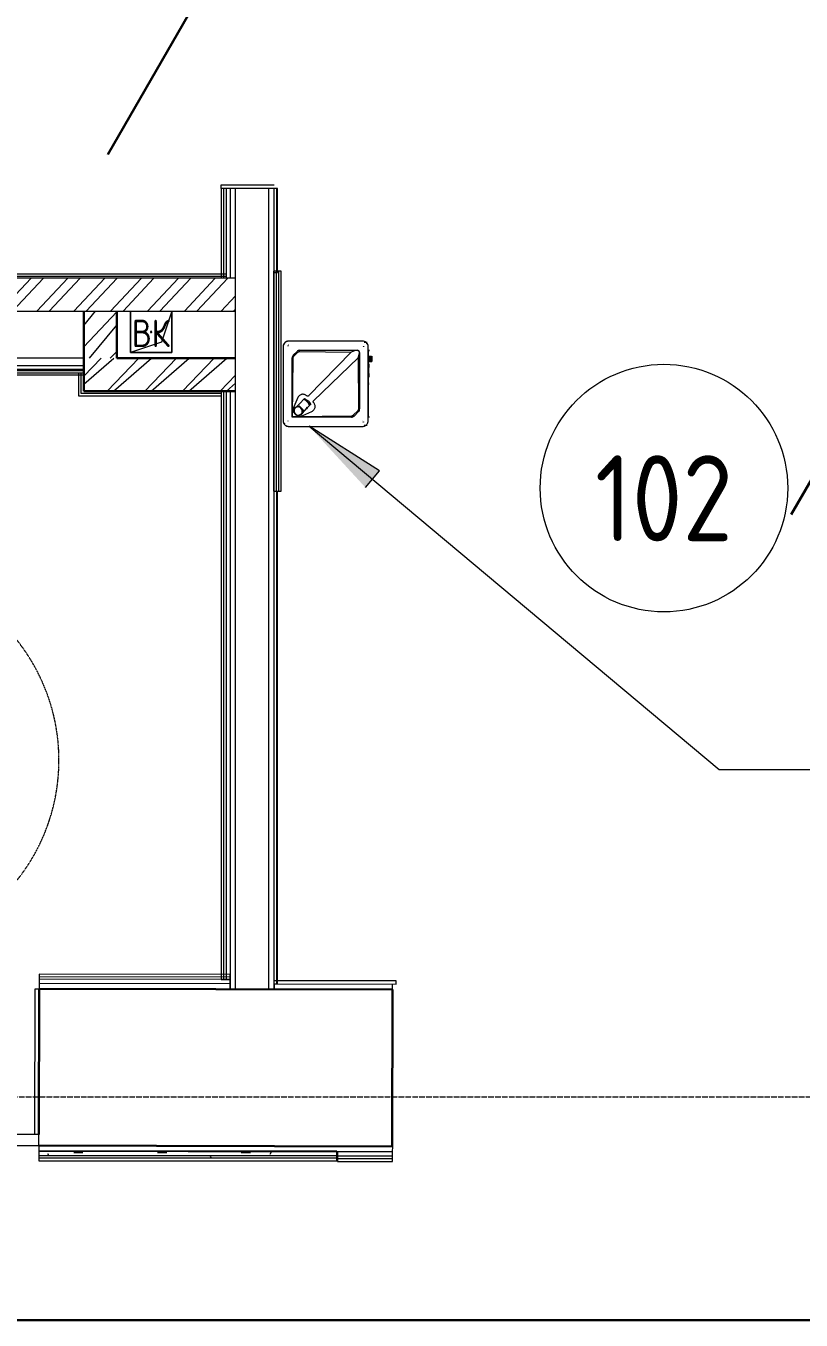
# Model space of a CAD drawing. Header units: millimetres. Extents: x -32 to 417638015, y -35 to 175284279.
# Drawn here: x 416277732 to 416280552, y 175243832 to 175248537 of the extents above; entities that cross this region are included whole.
import ezdxf

# ---------------------------------------------------------------- set-up
doc = ezdxf.new("R2010")
doc.units = ezdxf.units.MM
doc.linetypes.add('200_ШТРИХ__ш1_п0_6_', pattern=[1.6, 1, -0.6])
doc.linetypes.add('ADSK_Линия сетки', pattern=[25, 20, -2.5, 0, -2.5])
for name, color, linetype, lineweight in [('Аннотация', 7, 'Continuous', 18), ('Двери', 7, 'Continuous', 9), ('Мебель', 7, 'Continuous', 18), ('Обобщенные модели', 7, 'Continuous', 18), ('Оси', 253, 'Continuous', 9), ('Перекрытие', 7, 'Continuous', 18), ('Сантехника', 7, 'Continuous', 18), ('Стены внутренние', 7, 'Continuous', 18), ('Стены несущие', 7, 'Continuous', 30), ('Стены отделка', 7, 'Continuous', 30), ('Стены перегородки', 7, 'Continuous', 30), ('Стены штриховка', 7, 'Continuous', 9), ('ШТРИХОВКА', 252, 'Continuous', 15), ('ЭМ_Лоток 1_2', 162, 'Continuous', 30)]:
    doc.layers.add(name, color=color, linetype=linetype, lineweight=lineweight)
doc.layers.add('Линии', color=7, linetype='Continuous', lineweight=9, true_color=0x00a600)
doc.styles.add('GOST Common', font='GOST_Common.ttf', dxfattribs={"width": 0.9, "height": 349.9999999999996})
doc.styles.add('GOST Common_5', font='GOST_Common.ttf', dxfattribs={"width": 0.9, "height": 200})
doc.linetypes.add('Cable in the tray', pattern='A,5,[130,ltypeshp.shx,S=1,R=0,X=0,Y=0],1.5,[130,ltypeshp.shx,S=1.5,R=90,X=0,Y=-1],1,[130,ltypeshp.shx,S=1,R=0,X=0.5,Y=0],5', length=12.5)
pattern_1 = [(0, (557.2005734382547, 188.9018102923583), (406.4, 101.6), [33.528, -271.272, 33.528, -271.272, -1625.6]), (0, (557.2005734382547, 188.9018102923583), (406.4, 101.6), [-609.6, 33.528, -576.072, 33.528, -271.272, -711.2]), (0, (557.2005734382547, 188.9018102923583), (406.4, 101.6), [-1524, 33.528, -169.672, 33.528, -474.472]), (120, (709.6005734382488, 239.7018102923575), (-291.1881810244989, 301.1527240979959), [33.52799999999996, -271.2719999999997, 33.52799999999996, -271.2719999999997, -1625.599999999999]), (120, (709.6005734382488, 239.7018102923575), (-291.1881810244989, 301.1527240979959), [-609.5999999999995, 33.52799999999996, -576.0719999999994, 33.52799999999996, -271.2719999999997, -711.1999999999995]), (120, (709.6005734382488, 239.7018102923575), (-291.1881810244989, 301.1527240979959), [-1523.999999999999, 33.52799999999996, -169.6719999999999, 33.52799999999996, -474.4719999999997]), (240, (760.4005734382372, 442.9018102923583), (-115.2118189755009, -402.7527240979958), [33.528, -271.272, 33.528, -271.272, -1625.6]), (240, (760.4005734382372, 442.9018102923583), (-115.2118189755009, -402.7527240979958), [-609.6, 33.528, -576.072, 33.528, -271.272, -711.2]), (240, (760.4005734382372, 442.9018102923583), (-115.2118189755009, -402.7527240979958), [-1524, 33.528, -169.672, 33.528, -474.472])]

# ---------------------------------------------------------------- blocks, each defined once
blk = doc.blocks.new('1 этаж')
at = {"layer": 'Аннотация', "lineweight": 9}
blk.add_hatch(color=8, dxfattribs=at).paths.add_polyline_path([(14564.7373035381, 15571.01077518755), (14769.51256715457, 15348.2395795143), (14820.1924473909, 15408.8300621233)])
at = {"layer": 'Стены внутренние', "lineweight": 9}
h = blk.add_hatch(dxfattribs=at)
h.set_pattern_fill('FP_12', color=8, style=0, pattern_type=2)
h.set_pattern_definition(pattern_1)
h.paths.add_polyline_path([(14277.19548660668, 13544.58173726717), (14277.20057343825, 13559.58120841387), (13876.09424904492, 13560.39769560401), (13583.22889943796, 13560.99344752907), (13583.19838623246, 13545.9934785643), (14262.20057343828, 13544.61224018736)])
h.paths.add_polyline_path([(12453.20072421964, 13548.29213999142), (12453.16003994687, 13563.29225378737), (11322.23211375962, 13565.5928075744), (11322.24096871255, 13550.59275852626), (12453.16003994687, 13548.2927623474)])
h = blk.add_hatch(dxfattribs=at)
h.set_pattern_fill('FP_12', color=8, style=0, pattern_type=2)
h.set_pattern_definition(pattern_1)
h.paths.add_polyline_path([(11764.92229798407, 12920.58917363552), (12451.92383963417, 12920.58917363552), (12451.95435290216, 12935.58917363557), (11202.94412380451, 12935.58917363562), (11202.94412380451, 12920.58917363559), (11322.20028443949, 12920.58917363552)])
h.paths.add_polyline_path([(14403.88723681014, 12920.58917363559), (14665.44412380451, 12920.58917363559), (14665.44412380451, 12933.79069285321), (13581.95751590497, 12935.58917363562), (13581.99820017873, 12920.58917363559), (14277.20066184999, 12920.58917363559)])
h = blk.add_hatch(dxfattribs=at)
h.set_pattern_fill('FP_12', color=8, style=0, pattern_type=2)
h.set_pattern_definition(pattern_1)
h.paths.add_polyline_path([(19066.91565415467, 12909.83710981564), (19066.91565415467, 12924.83707878048), (16568.29874394627, 12929.91987199779), (16568.33942821986, 12914.91975820178), (18098.43815116666, 12911.8072040503)])
h.paths.add_polyline_path([(14868.27174806633, 12918.37806624186), (14868.15504327562, 12933.37833468018), (14667.4412988399, 12933.3780352067), (14667.44213000764, 12918.78659743796), (14868.15504327562, 12918.37830364483)])
at = {"layer": 'Стены штриховка', "lineweight": 9}
h = blk.add_hatch(dxfattribs=at)
h.set_pattern_fill('ANSI32', color=8, scale=10)
h.set_pattern_definition([(45, (-31496.66335460375, 188.9018102923583), (-67.35192090801866, 67.35192090801866), []), (45, (-31451.76205460375, 188.9018102923583), (-67.35192090801866, 67.35192090801866), [])])
h.paths.add_polyline_path([(14297.20057343831, 16109.08391357234), (11302.20057343828, 16109.08391357234), (11302.20057343828, 15989.08391357235), (14297.20057343828, 15989.08391357235)])
h.paths.add_polyline_path([(14297.20057343828, 15819.08391357235), (14297.20057343828, 15699.08391357238), (13744.70057343825, 15699.08391357238), (13744.70057343825, 15819.08391357235)])
h = blk.add_hatch(dxfattribs=at)
h.set_pattern_fill('ANSI32', color=8, scale=10)
h.set_pattern_definition([(45, (-79876.71806193725, -137.1674539711785), (-67.35192090801866, 67.35192090801866), []), (45, (-79831.81676193725, -137.1674539711785), (-67.35192090801866, 67.35192090801866), [])])
h.paths.add_polyline_path([(13744.70057343825, 15989.08391357235), (13864.70057343828, 15989.08391357235), (13864.70057343831, 15819.08391357236), (13744.70057343825, 15819.08391357236)])
at = {"layer": 'Аннотация', "color": 8, "lineweight": 9}
for p, q in [((14820.1924473909, 15408.8300621233), (14564.7373035381, 15571.01077518755)), ((14564.7373035381, 15571.01077518755), (16055.64422029105, 14323.96700311278)), ((14769.51256715457, 15348.2395795143), (14820.1924473909, 15408.8300621233)), ((16055.64422029108, 14323.96700311278), (17364.62090171297, 14323.96700311278))]:
    blk.add_line(p, q, dxfattribs=at)
at = {"layer": 'Двери', "color": 8, "lineweight": 30}
for p, q in [((14297.20057343732, 17365.05292858708), (13832.20057343732, 16559.64930306756)), ((16745.90934861492, 15991.35273153365), (16317.90934861491, 15250.03498589417))]:
    blk.add_line(p, q, dxfattribs=at)
at = {"layer": 'Двери', "color": 8}
for p, q in [((13582.07956872445, 12995.9946165224), (13495.07974872873, 12996.17159311015)), ((13581.99820017836, 12955.99469928299), (13582.07956872445, 12995.9946165224)), ((13494.99838018264, 12956.17167587074), (13581.99820017836, 12955.99469928299))]:
    blk.add_line(p, q, dxfattribs=at)
at = {"layer": 'Линии', "color": 8}
blk.add_circle((15855.01559222071, 15346.35007431579), 450.0000000000006, dxfattribs=at)
at = {"layer": 'Мебель', "color": 8, "linetype": '200_ШТРИХ__ш1_п0_6_', "lineweight": 9}
blk.add_arc((12954.70057343828, 14356.97910639492), 700.0000000000006, 270, 92.54187061260528, dxfattribs=at)
at = {"layer": 'Обобщенные модели', "color": 8}
for p, q in [((13914.70057343828, 15839.08391357233), (13914.70057343828, 15989.08391357233)), ((13914.70057343828, 15989.08391357233), (13914.70057343828, 15839.08391357233)), ((14064.70057343828, 15989.08391357233), (14027.20057343829, 15876.58391357233)), ((14064.70057343828, 15989.08391357233), (14064.70057343828, 15839.08391357233)), ((14064.70057343828, 15839.08391357233), (14064.70057343828, 15989.08391357233)), ((14027.20057343829, 15876.58391357233), (13914.70057343828, 15839.08391357233)), ((14064.70057343828, 15839.08391357233), (13914.70057343828, 15839.08391357233)), ((13914.70057343828, 15839.08391357233), (14064.70057343828, 15839.08391357233))]:
    blk.add_line(p, q, dxfattribs=at)
for radius, start, end in [(2.500000000000002, 0, 180), (2.499999999999998, 120.0000000000103, 180), (2.500000000000002, 180, 0), (2.499999999999999, 239.9999999999897, 345.0000000000056), (2.500000000000002, 14.99999999999445, 90)]:
    blk.add_arc((13989.70057343828, 15914.08391357233), radius, start, end, dxfattribs=at)
at = {"layer": 'Оси', "color": 8, "linetype": 'ADSK_Линия сетки'}
blk.add_line((-9557.527964694405, 13133.90181029196), (56672.20057343819, 13133.90181029175), dxfattribs=at)
at = {"layer": 'Перекрытие', "color": 8}
for p, q in [((14244.20057343825, 16435.05292858709), (14244.20057343825, 16449.08391357233)), ((14244.20057343825, 16449.08391357233), (14437.20057343828, 16449.08391357233)), ((13567.07959975969, 12996.02512972718), (13568.1577329954, 13526.02403314938)), ((13568.1577329954, 13526.02403314938), (13583.15770195992, 13525.9935199446))]:
    blk.add_line(p, q, dxfattribs=at)
at = {"layer": 'Сантехника', "color": 8}
for p, q in [((14469.53269498841, 15859.70028606358), (14469.53269498841, 15591.70028606358)), ((14487.784143885, 15862.8889314551), (14487.78414388499, 15864.66486716774)), ((14489.09135459842, 15865.43192155375), (14487.91754813788, 15865.43192155375)), ((14758.51146091175, 15880.70028606358), (14490.53261605132, 15880.70028606357)), ((14758.76275193414, 15880.70028606357), (14758.51146091175, 15880.70028606357)), ((14761.76251512287, 15862.42557851329), (14761.76251512286, 15860.33317025786)), ((14776.12325403701, 15875.69477921977), (14764.26231778013, 15875.69477921977)), ((14779.76109425527, 15591.70028606357), (14779.76109425527, 15859.70028606357)), ((14502.65534818247, 15604.07528606358), (14502.65534818247, 15819.48708262801)), ((14504.62515045968, 15605.96254192111), (14506.60461704441, 15819.48708262801)), ((14506.75552956393, 15829.38657756462), (14520.592640652, 15843.22478100018)), ((14509.66793677266, 15826.64391067924), (14523.70544382116, 15840.29339759089)), ((14530.49135415131, 15847.32528606357), (14740.01161049128, 15847.32528606357)), ((14530.67727736877, 15843.08218782598), (14717.30310252457, 15841.14518494445)), ((14717.30310252457, 15841.14518494445), (14562.71467488978, 15681.82187183554)), ((14580.78165785693, 15663.75479689564), (14742.2780613518, 15820.199023125)), ((14729.06554934784, 15845.73178710608), (14717.30310252457, 15841.14518494445)), ((14740.06409686701, 15846.12745369256), (14732.13265664105, 15846.12745369256)), ((14742.27806135181, 15820.199023125), (14746.73740970287, 15832.36551074458)), ((14742.27806135181, 15820.199023125), (14743.82409588767, 15634.28848949917)), ((14747.1157078184, 15835.45019877227), (14747.1157078184, 15839.07528606361)), ((14748.26095926027, 15839.07528606361), (14748.26095926027, 15634.28848949917)), ((14784.55434066462, 15846.70028606354), (14779.47359393598, 15846.70028606354)), ((14782.13138099929, 15827.20196083359), (14779.58557104911, 15827.20196083359)), ((14779.62759589962, 15615.70028606355), (14779.62759589962, 15835.70028606355)), ((14781.91778363025, 15821.70196083359), (14779.6275958997, 15821.70196083359)), ((14782.01168757424, 15821.70196083357), (14779.62759589968, 15821.70196083357)), ((14779.62759589969, 15810.70196083359), (14781.91778363025, 15810.70196083359)), ((14779.62759589967, 15810.70196083357), (14782.01168757424, 15810.70196083357)), ((14780.32704207114, 15823.98013542662), (14780.32704207114, 15845.70028606359)), ((14784.55434066462, 15845.70028606359), (14780.33960662226, 15845.70028606359)), ((14782.01168757424, 15821.70196083357), (14781.91778363023, 15821.70196083357)), ((14781.91778363023, 15810.70196083357), (14782.01168757424, 15810.70196083357)), ((14779.62759589968, 15805.20196083359), (14782.13138099929, 15805.20196083359)), ((14780.32704207114, 15797.37953594159), (14780.32704207114, 15808.42378624052)), ((14780.32704207114, 15605.70028606358), (14780.32704207114, 15750.04917045343)), ((14523.86785339684, 15675.75119279259), (14508.84049277389, 15642.35159717158)), ((14546.92877358282, 15671.27561402639), (14543.91246105324, 15668.30656959008)), ((14544.17833937799, 15668.04306358148), (14546.83479794788, 15671.17299739402)), ((14511.52025766481, 15638.31285827951), (14508.13937351326, 15622.50995992014)), ((14508.44071422419, 15621.56737554229), (14520.43982498143, 15610.12502679698)), ((14512.99178752078, 15639.9258606273), (14511.77801232275, 15638.77493548796)), ((14527.60482926917, 15643.20394468329), (14512.1557474599, 15638.98683017764)), ((14513.36952265793, 15640.13775531697), (14528.81860446719, 15644.35486982263)), ((14517.1245696093, 15640.34316269117), (14526.20274152163, 15649.47477665941)), ((14527.71978266701, 15651.00965032578), (14535.50163628823, 15658.9488053218)), ((14540.54750433057, 15631.51703923299), (14528.55679124546, 15642.95137996044)), ((14529.77056644349, 15644.10230509979), (14541.76127952859, 15632.66796437233)), ((14534.6049139333, 15615.38526639236), (14543.80456116587, 15623.97050438142)), ((14537.46832829278, 15614.77327380676), (14540.84884504151, 15630.57445485514)), ((14542.06262023953, 15631.72537999448), (14538.6821034908, 15615.9241989461)), ((14547.41427044872, 15628.26157322382), (14539.65088961239, 15620.45249034123)), ((14541.05561255937, 15610.10657626539), (14574.49188977007, 15625.08506118744)), ((14551.12369133735, 15631.28176151555), (14544.05318169499, 15624.21069370368)), ((14556.71316521535, 15637.73560188618), (14548.9313115941, 15629.79644689019)), ((14558.1741578806, 15638.86684976105), (14551.38134858207, 15631.54919126329)), ((14553.9356140114, 15634.79850246262), (14559.14057628834, 15640.1069518703)), ((14557.94208664779, 15638.62698293892), (14554.4294581715, 15635.14294746924)), ((14568.80874129294, 15649.19731935293), (14565.69138904241, 15646.44358437268)), ((14565.86010704698, 15646.29051462), (14568.87610983746, 15649.25925417107)), ((14741.14055109458, 15627.60901271835), (14725.13552019407, 15611.175230387)), ((14744.16077787881, 15624.38899456256), (14727.94885426627, 15608.17579112696)), ((14487.784143885, 15589.696051038), (14487.784143885, 15591.32021872771)), ((14504.62515045968, 15605.96254192111), (14502.65534818247, 15604.07528606358)), ((14718.05014076697, 15604.07528606358), (14502.65534818247, 15604.07528606358)), ((14718.23170382968, 15608.21887782127), (14504.62515045968, 15605.96254192111)), ((14521.39178695773, 15609.87246207413), (14536.81770702742, 15614.08325415175)), ((14537.2044363106, 15614.3001942068), (14538.41821150862, 15615.45111934614)), ((14760.64426014991, 15585.96865057337), (14759.46757066563, 15585.96865057337)), ((14761.76251512287, 15587.28503976604), (14761.76251512288, 15585.96865057337)), ((14764.26231778013, 15575.7057929074), (14776.12325403701, 15575.7057929074)), ((14784.55434066462, 15604.70028606359), (14779.50980323288, 15604.70028606359)), ((14780.33960662226, 15605.70028606358), (14784.55434066462, 15605.70028606358)), ((14490.53261605132, 15570.70028606358), (14758.51146091175, 15570.70028606359)), ((14758.51146091175, 15570.7002860636), (14758.76275193414, 15570.7002860636))]:
    blk.add_line(p, q, dxfattribs=at)
at = {"layer": 'Сантехника', "color": 8, "lineweight": 9}
for p, q in [((14780.18274160734, 15825.93244255576), (14779.58429168728, 15825.33389813727)), ((14780.78426427485, 15825.33389813725), (14780.18581435477, 15825.93244255576)), ((14781.37983045928, 15825.93244255576), (14780.78138053921, 15825.33389813725)), ((14781.98135312678, 15825.33389813726), (14781.38290320671, 15825.93244255576)), ((14782.57691931122, 15825.93244255576), (14781.97846939115, 15825.33389813726)), ((14783.17844197872, 15825.33389813726), (14782.57999205865, 15825.93244255576)), ((14783.77400816315, 15825.93244255576), (14783.17555824309, 15825.33389813726)), ((14784.37553083066, 15825.33389813726), (14783.77708091058, 15825.93244255576)), ((14784.97109701509, 15825.93244255576), (14784.37264709502, 15825.33389813726)), ((14785.57261968259, 15825.33389813726), (14784.97416976252, 15825.93244255576)), ((14786.16818586703, 15825.93244255576), (14785.56973594695, 15825.33389813726)), ((14786.76970853453, 15825.33389813726), (14786.17125861446, 15825.93244255576)), ((14787.36527471896, 15825.93244255576), (14786.76682479889, 15825.33389813726)), ((14787.96679738646, 15825.33389813726), (14787.36834746639, 15825.93244255576)), ((14788.5623635709, 15825.93244255576), (14787.96391365083, 15825.33389813726)), ((14789.1638862384, 15825.33389813726), (14788.56543631833, 15825.93244255576)), ((14789.75945242283, 15825.93244255576), (14789.16100250276, 15825.33389813726)), ((14790.36097509034, 15825.33389813726), (14789.76252517026, 15825.93244255576)), ((14790.95654127477, 15825.93244255576), (14790.3580913547, 15825.33389813726)), ((14791.55806394228, 15825.33389813726), (14790.9596140222, 15825.93244255576)), ((14792.15363012671, 15825.93244255576), (14791.55518020663, 15825.33389813726)), ((14779.58429168728, 15807.07002352991), (14780.18274160734, 15806.47147911142)), ((14781.23114673629, 15798.21435319753), (14779.62759589968, 15798.21435319753)), ((14780.18581435477, 15806.47147911142), (14780.78426427485, 15807.07002352992)), ((14780.78138053921, 15807.07002352992), (14781.37983045928, 15806.47147911142)), ((14781.38290320671, 15806.47147911142), (14781.98135312678, 15807.07002352992)), ((14781.97846939115, 15807.07002352992), (14782.57691931122, 15806.47147911142)), ((14782.57999205865, 15806.47147911142), (14783.17844197872, 15807.07002352992)), ((14783.17555824309, 15807.07002352992), (14783.77400816315, 15806.47147911142)), ((14783.77708091058, 15806.47147911142), (14784.37553083066, 15807.07002352992)), ((14784.37264709502, 15807.07002352992), (14784.97109701509, 15806.47147911142)), ((14784.97416976252, 15806.47147911142), (14785.57261968259, 15807.07002352992)), ((14785.56973594695, 15807.07002352992), (14786.16818586703, 15806.47147911142)), ((14786.17125861446, 15806.47147911142), (14786.76970853453, 15807.07002352992)), ((14786.76682479889, 15807.07002352992), (14787.36527471896, 15806.47147911142)), ((14787.36834746639, 15806.47147911142), (14787.96679738646, 15807.07002352992)), ((14787.96391365083, 15807.07002352992), (14788.5623635709, 15806.47147911142)), ((14788.56543631833, 15806.47147911142), (14789.1638862384, 15807.07002352992)), ((14789.16100250276, 15807.07002352992), (14789.75945242283, 15806.47147911142)), ((14789.76252517026, 15806.47147911142), (14790.36097509034, 15807.07002352992)), ((14790.3580913547, 15807.07002352992), (14790.95654127477, 15806.47147911142)), ((14790.9596140222, 15806.47147911142), (14791.55806394228, 15807.07002352992)), ((14791.55518020663, 15807.07002352992), (14792.15363012671, 15806.47147911142)), ((14779.62759589964, 15749.21435319753), (14781.23114673629, 15749.21435319753))]:
    blk.add_line(p, q, dxfattribs=at)
at = {"layer": 'Сантехника', "color": 8, "flags": 128}
for points in [[(14490.53261605132, 15880.70028606357), (14489.69278015321, 15880.68348578053), (14488.85428841747, 15880.63311184458), (14488.01848284742, 15880.54924495162), (14487.18670113183, 15880.43201944964), (14486.36027449657, 15880.28162312124), (14485.54052556703, 15880.0982968796), (14484.72876624467, 15879.88233437869), (14483.92629560145, 15879.63408153807), (14483.13439779533, 15879.35393598338), (14482.35434001058, 15879.04234640345), (14481.58737042588, 15878.699811825), (14480.83471621397, 15878.32688080647), (14480.09758157572, 15877.92415055211), (14479.37714581203, 15877.49226594803), (14478.6745614366, 15877.03191852186), (14477.99095233259, 15876.54384532774), (14477.32741195605, 15876.02882775861), (14476.6850015892, 15875.48769028786), (14476.06474864603, 15874.92129914226), (14475.46764503305, 15874.33056090877), (14474.89464556772, 15873.71642107723), (14474.34666645698, 15873.07986252149), (14473.82458383835, 15872.42190392159), (14473.32923238554, 15871.74359812947), (14472.86140398117, 15871.04603048085), (14472.42184645804, 15870.33031705623), (14472.01126241138, 15869.59760289365), (14471.63030808347, 15868.84906015614), (14471.27959232252, 15868.0858862569), (14470.95967561721, 15867.30930194505), (14470.67106920839, 15866.52054935499), (14470.41423427926, 15865.72089002284), (14470.18958122508, 15864.91160287232), (14469.99746900365, 15864.09398217412), (14469.83820456733, 15863.26933548123), (14469.71204237758, 15862.43898154384), (14469.61918400255, 15861.60424820697), (14469.55977779844, 15860.76647029402), (14469.53391867499, 15859.9269874795), (14469.53269498841, 15859.70028606358)], [(14510.61032466703, 15880.3897969396), (14510.6059177081, 15880.45282945035), (14510.60351788145, 15880.49518321999), (14510.60206898846, 15880.52567454918), (14510.60112798614, 15880.54873589701), (14510.60048269108, 15880.56683801135), (14510.60002116847, 15880.58146668804), (14510.59967984333, 15880.59356900134), (14510.59942043868, 15880.60377717466), (14510.59921879305, 15880.61252941432), (14510.5990590465, 15880.62013907877), (14510.59893044, 15880.6268362358), (14510.59882546704, 15880.63279366328), (14510.59873876199, 15880.63814368774), (14510.59866640774, 15880.64298941846), (14510.59860549128, 15880.64741243913), (14510.59855381058, 15880.65147819543), (14510.59850967675, 15880.65523984605), (14510.59847177767, 15880.65874106546), (14510.59843908215, 15880.66201811749), (14510.59841077145, 15880.66510141234), (14510.59838618966, 15880.6680166917), (14510.59836480713, 15880.67078594229), (14510.59834619323, 15880.6734281083), (14510.59832999596, 15880.67595965341), (14510.59831592624, 15880.67839500869), (14510.59830374598, 15880.68074693359)], [(14738.56882122062, 15880.3897969396), (14738.57322817954, 15880.45282945036), (14738.5756280062, 15880.49518322), (14738.57707689919, 15880.52567454918), (14738.5780179015, 15880.54873589701), (14738.57866319656, 15880.56683801135), (14738.57912471918, 15880.58146668805), (14738.57946604432, 15880.59356900135), (14738.57972544896, 15880.60377717467), (14738.5799270946, 15880.61252941432), (14738.58008684115, 15880.62013907878), (14738.58021544764, 15880.62683623581), (14738.5803204206, 15880.63279366329), (14738.58040712566, 15880.63814368775), (14738.5804794799, 15880.64298941847), (14738.58054039636, 15880.64741243913), (14738.58059207707, 15880.65147819544), (14738.58063621089, 15880.65523984606), (14738.58067410997, 15880.65874106547), (14738.5807068055, 15880.66201811749), (14738.58073511619, 15880.66510141235), (14738.58075969798, 15880.66801669171), (14738.58078108052, 15880.6707859423), (14738.58079969441, 15880.67342810831), (14738.58081589168, 15880.67595965342), (14738.58082996141, 15880.6783950087), (14738.58084214166, 15880.68074693359)], [(14732.13265664105, 15846.12745369256), (14731.53319126531, 15846.11494360973), (14730.93595740911, 15846.07795914917), (14730.36701109768, 15846.01811386314), (14729.8511742317, 15845.93801867241), (14729.41095166128, 15845.84116795745), (14729.06554934784, 15845.73178710608)], [(14746.73740970287, 15832.36551074458), (14746.84198909208, 15832.71573353153), (14746.93458837696, 15833.16023497458), (14747.01116765039, 15833.6796224343), (14747.06838592382, 15834.25123615585), (14747.10374688735, 15834.8501378652), (14747.1157078184, 15835.45019877227)], [(14546.83479794788, 15671.17299739402), (14547.19605361439, 15671.47997450042), (14547.65964426848, 15671.65645895881), (14548.19974517321, 15671.69261954269), (14548.78626951889, 15671.58644189403), (14549.38654443602, 15671.34384073483)], [(14549.38654443602, 15671.34384073482), (14555.24974160565, 15667.69299886243), (14560.63645852494, 15663.05581004264), (14565.28063316927, 15657.66131542695), (14568.95287934159, 15651.77596119784)], [(14568.95287934158, 15651.77596119784), (14569.19896812818, 15651.17213183854), (14569.30984673808, 15650.58085147634), (14569.27933857794, 15650.03505791891), (14569.10914313246, 15649.56515509033), (14568.80874129294, 15649.19731935293)], [(14469.53269498841, 15591.70028606358), (14469.54949016287, 15590.86057307755), (14469.59984885382, 15590.02220284925), (14469.6836906064, 15589.186515997), (14469.80088147048, 15588.3548488635), (14469.95123421232, 15587.52853138634), (14470.13450861068, 15586.70888497827), (14470.35041183651, 15585.89722042072), (14470.59859891618, 15585.0948357737), (14470.87867327719, 15584.30301430537), (14471.19018737585, 15583.52302244447), (14471.53264340576, 15582.75610775887), (14471.90549408636, 15582.00349696338), (14472.30814353015, 15581.26639395992), (14472.73994818744, 15580.54597791319), (14473.20021786722, 15579.84340136484), (14473.68821683261, 15579.15978838932), (14474.20316496933, 15578.49623279399), (14474.74423902539, 15577.85379636695), (14475.31057392004, 15577.23350717479), (14475.90126412033, 15576.63635791367), (14476.51536508274, 15576.06330431579), (14477.15189475803, 15575.51526361454), (14477.80983515683, 15574.99311307022), (14478.48813397354, 15574.49768855933), (14479.18570626611, 15574.02978322949), (14479.9014361889, 15573.59014622224), (14480.63417877614, 15573.1794814661), (14481.38276177283, 15572.79844654179), (14482.14598751047, 15572.44765162146), (14482.92263482446, 15572.12765848402), (14483.71146101004, 15571.838979608), (14484.5112038138, 15571.58207734368), (14485.32058345726, 15571.3573631659), (14486.13830468947, 15571.16519700873), (14486.96305886509, 15571.00588668338), (14487.79352604468, 15570.87968738021), (14488.62837711364, 15570.78680125571), (14489.46627591628, 15570.72737710539), (14490.30588140167, 15570.70151012277), (14490.53261605132, 15570.70028606358)], [(14510.61032466703, 15571.01077518755), (14510.6059177081, 15570.9477426768), (14510.60351788145, 15570.90538890715), (14510.60206898846, 15570.87489757796), (14510.60112798614, 15570.85183623014), (14510.60048269108, 15570.8337341158), (14510.60002116847, 15570.8191054391), (14510.59967984333, 15570.8070031258), (14510.59942043868, 15570.79679495249), (14510.59921879305, 15570.78804271283), (14510.5990590465, 15570.78043304839), (14510.59893044, 15570.77373589134), (14510.59882546704, 15570.76777846387), (14510.59873876199, 15570.7624284394), (14510.59866640774, 15570.75758270868), (14510.59860549128, 15570.75315968802), (14510.59855381058, 15570.74909393172), (14510.59850967675, 15570.7453322811), (14510.59847177767, 15570.74183106169), (14510.59843908215, 15570.73855400966), (14510.59841077145, 15570.73547071481), (14510.59838618966, 15570.73255543544), (14510.59836480713, 15570.72978618486), (14510.59834619323, 15570.72714401885), (14510.59832999596, 15570.72461247374), (14510.59831592624, 15570.72217711845), (14510.59830374598, 15570.71982519357)], [(14738.56882122062, 15571.01077518756), (14738.57322817954, 15570.94774267681), (14738.5756280062, 15570.90538890717), (14738.57707689919, 15570.87489757797), (14738.5780179015, 15570.85183623015), (14738.57866319656, 15570.83373411581), (14738.57912471918, 15570.81910543912), (14738.57946604432, 15570.80700312582), (14738.57972544896, 15570.7967949525), (14738.5799270946, 15570.78804271284), (14738.58008684115, 15570.78043304839), (14738.58021544764, 15570.77373589136), (14738.5803204206, 15570.76777846388), (14738.58040712566, 15570.76242843941), (14738.5804794799, 15570.7575827087), (14738.58054039635, 15570.75315968803), (14738.58059207707, 15570.74909393173), (14738.58063621089, 15570.74533228111), (14738.58067410997, 15570.7418310617), (14738.5807068055, 15570.73855400967), (14738.58073511619, 15570.73547071482), (14738.58075969798, 15570.73255543545), (14738.58078108052, 15570.72978618487), (14738.58079969441, 15570.72714401886), (14738.58081589168, 15570.72461247375), (14738.58082996141, 15570.72217711847), (14738.58084214166, 15570.71982519358)]]:
    blk.add_lwpolyline(points, dxfattribs=at)
at = {"layer": 'Сантехника', "color": 8}
for centre, major_axis, ratio, start_param, end_param in [((14490.7839070737, 15859.70028606357), (0, 20.99999999998928), 0.9999210629119822, 0.8944532480241525, 1.570796326794898), ((14490.7839070737, 15859.70028606357), (0, 20.99999999999029), 0.9999210629120491, 0.4361209599068594, 0.754767047885686), ((14490.7839070737, 15859.70028606357), (0, 20.99999999998963), 0.9999210629119792, 0.2404556462872118, 0.3797263479019464), ((14490.7839070737, 15859.70028606357), (0, 20.99999999998835), 0.9999210629120687, 0.01286091513688192, 0.1322091183497207), ((14758.76275193413, 15859.70028606357), (0, 20.99999999998803), 0.9999210629121129, 5.594615900634498, 6.283185307179588), ((14758.63710642293, 15859.70028606357), (0, 0.9999999999975964), 0.9999210629117233, 4.974188368182372, 5.497787143780847), ((14758.76275193413, 15859.70028606357), (0, 0.9999999999975964), 0.9999210629117233, 4.712388980384685, 5.497787143780847), ((14758.76275193413, 15859.70028606357), (0, 20.99999999998909), 0.999921062912108, 4.712388980384685, 5.574870350346314), ((14764.26231778011, 15862.69477921975), (0, 12.99999999999934), 0.9999210629121363, 5.343262995390689, 5.458870160898187), ((14516.65424306324, 15819.48708262801), (0, 13.99999999999818), 0.9999210629122379, 0.78539816339756, 1.570796326794898), ((14530.49135415132, 15833.32528606357), (0, 14.00000000000236), 0.9999210629119072, 1.554312234475219e-15, 0.7853981633975418), ((14740.01161049128, 15839.07528606361), (0, 8.24999999996362), 0.9999210629120525, 4.712388980384685, 6.283185307179588), ((14740.06409686701, 15839.07528606361), (0, 7.05216762895725), 0.9999210629125833, 4.712388980384685, 6.283185307179588), ((14779.57733769521, 15835.70028606355), (1.819234332904859e-12, 3.999999999998181), 0.0125645511198002, 4.873420400520173e-15, 1.570796326794902), ((14779.57733769521, 15835.70028606355), (1.819234332904859e-12, 3.999999999998181), 0.0125645510938796, 4.712388980384689, 6.283185307179591), ((14781.91778363023, 15816.20196083357), (0, 5.499999999998181), 0.01256455111930255, 1.554312234475219e-15, 3.141592653589789), ((14781.91150135467, 15816.20196083357), (0, 2.199999999998909), 0.01256455111864318, 1.554312234475219e-15, 3.141592653589789), ((14781.91150135467, 15816.20196083357), (0, 2.199999999998909), 0.01256455112029681, 3.141592653589789, 6.283185307179588), ((14782.13154350524, 15816.20196083357), (0, 9.731250000002545), 0.01256455111951198, 1.047197551197033, 1.570796326794898), ((14782.13154350524, 15816.20196083357), (0, 9.731250000001035), 0.01256455111947841, 1.570796326794898, 2.094395102391438), ((14782.13138099927, 15816.20196083357), (0, 10.99999999999935), 0.01256455111953658, 5.350351366156611, 7.330382858371419), ((14782.13138099927, 15816.20196083357), (0, 11.0000000000013), 0.01256455111945137, 2.094395102395165, 4.074426594616138), ((14782.13154350524, 15816.20196083357), (0, 9.731250000001946), 0.01256455111963911, 5.497787143782833, 6.806784082767126), ((14782.13154350524, 15816.20196083357), (0, 9.73124999999957), 0.01256455111949267, 2.617993877997296, 3.926990816992497), ((14780.7542368092, 15725.70028606359), (0, 2.999999999999064), 0.0125645511195852, 1.554312234475219e-15, 1.04719755120098), ((14780.7542368092, 15725.70028606359), (2.283224672223913e-14, 3.000000000001818), 0.01256455111978687, 2.094395102396441, 3.141592653590393), ((14780.7542368092, 15725.70028606359), (0, 2.999999999998181), 0.01256455111980211, 3.141592653589789, 6.283185307179588), ((14304.61709391442, 15889.85157448781), (-229.0721201057378, 232.7190181470429), 0.662475332319054, 3.153453393928722, 3.210925603419584), ((14546.01696309223, 15666.16856323653), (-2.104502039008767, 2.138006353546583), 0.6624753323184899, 5.169656909031131, 6.352518257009557), ((14542.70034137652, 15644.86627437456), (-22.52970927485326, 22.88838912025563), 0.6624753323190931, 4.278842532417494, 5.169656909031244), ((14509.09133548955, 15622.2573951973), (-0.688069994117013, 0.725644322788981), 0.9482359875742546, 0.5766595454167429, 1.623857096613411), ((14524.50079418957, 15626.55800459572), (-10.59758824977249, 11.17630446739191), 0.9482359875737895, 4.740369379344343, 7.881962032934137), ((14512.45007990313, 15638.06616744336), (-0.6720675803889838, 0.7087680445836154), 0.948235987571303, 5.812647301427412, 6.859844852625097), ((14525.05053971135, 15648.38223659829), (3.535673451063249, 3.535394355295893), 0.008884479298863794, 5.035433192606416, 5.55903196820058), ((14527.90616998011, 15642.26136030544), (-0.6880699941133316, 0.7256443227933747), 0.9482359875721903, 4.76544975020989, 5.812647301406171), ((14529.11994517813, 15643.41228544478), (-0.6880699940919258, 0.7256443228125016), 0.94823598757081, 4.765449750239601, 5.812647301435794), ((14524.50079418957, 15626.55800459572), (-10.59758824977929, 11.17630446738414), 0.9482359875737687, 3.254946284981455, 4.74036937934371), ((14539.89688306522, 15630.82701957798), (-0.688069994090198, 0.7256443228148938), 0.9482359875731432, 3.718252199044725, 4.765449750241235), ((14541.11065826324, 15631.97794471732), (-0.6880699941227542, 0.7256443227843433), 0.9482359875710067, 3.718252198998258, 4.765449750196196), ((14546.26206863844, 15627.16903316269), (3.535673451061908, 3.535394355294495), 0.008884479299325143, 5.035433192603758, 5.559031968205355), ((14544.05318169499, 15638.35282932741), (0, 10.00000000000003), 0.999921062912086, 3.926990816987312, 4.188790204786438), ((14555.32482253019, 15636.0738582771), (2.20280956732177, 2.202635683947844), 0.008884479298872025, 3.150477600481409, 4.284941614248877), ((14787.59770758916, 15406.83283272017), (-229.0721201057401, 232.7190181470449), 0.6624753323190538, 6.237573838027661, 6.295046047518532), ((14563.75560500796, 15648.42852097353), (-2.104502039008208, 2.138006353545728), 0.6624753323190274, 3.095981184438166, 4.278842532417109), ((14734.2620643795, 15634.28848949917), (0, 14), 0.999921062912108, 3.926990816987228, 4.712388980384685), ((14490.7839070737, 15591.70028606357), (0, 20.99999999998909), 0.999921062912108, 1.570796326794898, 1.643311473200374), ((14490.7839070737, 15591.70028606357), (0, 20.99999999998881), 0.9999210629120694, 1.814032683851256, 1.977197296385329), ((14490.7839070737, 15591.70028606357), (0, 20.99999999998805), 0.9999210629121222, 2.013466043608448, 2.303803022010789), ((14485.28434122771, 15588.70579290738), (0, 13.00000000000067), 0.9999210629118633, 2.094395102393176, 2.291941568545607), ((14490.7839070737, 15591.70028606357), (0, 20.99999999998951), 0.9999210629121107, 2.44354800354027, 3.12873173845317), ((14524.50079418957, 15626.55800459572), (-10.5975882497827, 11.17630446738218), 0.9482359875735438, 1.598776725753591, 3.084786895640813), ((14521.09044624679, 15610.81504645198), (-0.6880699941025349, 0.7256443228018901), 0.9482359875733054, 1.623857096633148, 2.671054647830995), ((14536.51636631649, 15615.02583852961), (-0.6880699940768488, 0.7256443228245891), 0.9482359875758688, 2.671054647862042, 3.718252199060145), ((14718.05014076697, 15618.07528606357), (0, 13.99999999999979), 0.9999210629120909, 3.141592653589789, 3.926990816987145), ((14758.63710642293, 15591.70028606357), (0, 0.9999999999960163), 0.9999210629138605, 4.188790204786062, 4.450589592586464), ((14758.76275193413, 15591.70028606357), (0, 20.99999999999035), 0.9999210629120351, 3.523514136092609, 3.983540857967663), ((14758.76275193413, 15591.70028606357), (0, 20.99999999998891), 0.9999210629121785, 4.050377182946304, 4.712388980384685), ((14779.5773376951, 15615.70028606355), (1.819234332906513e-12, 4.000000000001819), 0.01256455111933403, 1.570796326794902, 3.141592653589792), ((14779.5773376951, 15615.70028606355), (1.7961416939943e-12, 4.000000000001819), 0.01256455111933403, 3.141592653589339, 4.712388980384689), ((14758.76275193413, 15591.70028606357), (0, 20.99999999998909), 0.999921062912108, 3.141592653589789, 3.275265509209711), ((14758.76275193413, 15591.70028606357), (0, 20.99999999998802), 0.9999210629122267, 3.338101255099961, 3.508117361011347)]:
    blk.add_ellipse(centre, major_axis=major_axis, ratio=ratio, start_param=start_param, end_param=end_param, dxfattribs=at)
at = {"layer": 'Сантехника', "color": 8, "lineweight": 9}
for centre, major_axis, ratio, start_param, end_param in [((14780.18427798104, 15816.20196083357), (0, 9.731250000000102), 0.01256455111916533, 0.8873694629387312, 1.570796326794898), ((14780.18427798104, 15816.20196083357), (0, 9.731250000000728), 0.01256455111932741, 1.570796326794898, 2.254223190657085), ((14780.18427798104, 15816.20196083357), (0, 9.731250000001946), 0.01256455111940882, 5.759586531571223, 6.806784082762179), ((14780.78282240701, 15816.20196083357), (0, 9.132658322950691), 0.01256455111889452, 0.8425748787017258, 1.570796326794898), ((14780.78282240701, 15816.20196083357), (0, 9.132658322949283), 0.01256455111908484, 1.570796326794898, 2.299017774895588), ((14780.78282240701, 15816.20196083357), (0, 9.132658322949732), 0.01256455111928203, 5.759586531560593, 6.806784082757392), ((14781.38136683298, 15816.20196083357), (0, 9.731250000000102), 0.01256455111942831, 0.8873694629378772, 1.570796326794898), ((14781.38136683298, 15816.20196083357), (0, 9.731250000002545), 0.01256455111932506, 1.570796326794898, 2.254223190628811), ((14781.38136683298, 15816.20196083357), (0, 9.731250000001946), 0.01256455111940882, 5.759586531571223, 6.806784082775063), ((14781.97991125895, 15816.20196083357), (0, 9.132658322949332), 0.01256455111947608, 0.8299142685937226, 1.570796326794898), ((14781.97991125895, 15816.20196083357), (0, 9.132658322949283), 0.01256455111948319, 1.570796326794898, 2.299017774890236), ((14781.97991125895, 15816.20196083357), (0, 9.132658322949732), 0.01256455111925535, 5.75958653158713, 6.806784082772039), ((14782.57845568492, 15816.20196083357), (0, 9.731250000001639), 0.01256455111941741, 5.519477651823402, 7.853981633974485), ((14782.57845568492, 15816.20196083357), (0, 9.731250000002545), 0.01256455111951198, 1.570796326794898, 3.905300308942467), ((14783.17700011088, 15816.20196083357), (0, 9.132658322950867), 0.01256455111952446, 5.572377535309119, 7.853981633974485), ((14783.17700011088, 15816.20196083357), (0, 9.132658322949283), 0.01256455111908484, 1.570796326794898, 3.852400425477551), ((14783.77554453685, 15816.20196083357), (0, 9.731250000001639), 0.01256455111954669, 5.519477651817796, 7.853981633974485), ((14783.77554453685, 15816.20196083357), (0, 9.731250000002545), 0.01256455111932506, 1.570796326794898, 3.905300308960644), ((14784.37408896282, 15816.20196083357), (0, 9.13265832294968), 0.01256455111954708, 5.572377535322023, 7.853981633974485), ((14784.37408896282, 15816.20196083357), (0, 9.132658322949283), 0.01256455111928401, 1.570796326794898, 3.8524004254577), ((14784.97263338879, 15816.20196083357), (0, 9.731250000002952), 0.012564551119545, 5.519477651817859, 7.853981633974485), ((14784.97263338879, 15816.20196083357), (0, 9.731250000002545), 0.01256455111951198, 1.570796326794898, 3.905300308953213), ((14785.57117781476, 15816.20196083357), (0, 9.132658322950867), 0.01256455111956644, 5.572377535334798, 7.853981633974485), ((14785.57117781476, 15816.20196083357), (0, 9.132658322951102), 0.01256455111948068, 1.570796326794898, 3.852400425437947), ((14786.16972224072, 15816.20196083357), (0, 9.731250000001639), 0.01256455111954669, 5.519477651817796, 7.853981633974485), ((14786.16972224072, 15816.20196083357), (0, 9.731250000002545), 0.01256455111932506, 1.570796326794898, 3.905300308960644), ((14786.76826666669, 15816.20196083357), (0, 9.132658322950867), 0.01256455111939451, 5.572377535316019, 7.853981633974485), ((14786.76826666669, 15816.20196083357), (0, 9.132658322951102), 0.01256455111908234, 1.570796326794898, 3.852400425465897), ((14787.36681109266, 15816.20196083357), (0, 9.731250000002952), 0.01256455111955073, 5.519477651828831, 7.853981633974485), ((14787.36681109266, 15816.20196083357), (0, 9.731250000002545), 0.01256455111951198, 1.570796326794898, 3.905300308942338), ((14787.96535551863, 15816.20196083357), (0, 9.132658322950867), 0.01256455111956644, 5.572377535334798, 7.853981633974485), ((14787.96535551863, 15816.20196083357), (0, 9.132658322951102), 0.01256455111948068, 1.570796326794898, 3.852400425438207), ((14788.56389994459, 15816.20196083357), (0, 9.731250000002952), 0.01256455111955073, 5.519477651828831, 7.853981633974485), ((14788.56389994459, 15816.20196083357), (0, 9.731250000002545), 0.01256455111951198, 1.570796326794898, 3.905300308942338), ((14789.16244437056, 15816.20196083357), (0, 9.132658322950867), 0.01256455111939451, 5.572377535316019, 7.853981633974485), ((14789.16244437056, 15816.20196083357), (0, 9.132658322951102), 0.01256455111908234, 1.570796326794898, 3.852400425465897), ((14789.76098879653, 15816.20196083357), (0, 9.731250000002783), 0.01256455111954521, 5.519477651817479, 7.853981633974485), ((14789.76098879653, 15816.20196083357), (0, 9.731250000002545), 0.01256455111951198, 1.570796326794898, 3.905300308953083), ((14790.3595332225, 15816.20196083357), (0, 9.132658322950867), 0.01256455111969639, 5.572377535327899, 7.853981633974485), ((14790.3595332225, 15816.20196083357), (0, 9.132658322951102), 0.01256455111928151, 1.570796326794898, 3.852400425458058), ((14790.95807764847, 15816.20196083357), (0, 9.731250000002783), 0.01256455111955095, 5.519477651828452, 7.853981633974485), ((14790.95807764847, 15816.20196083357), (0, 9.731250000002545), 0.01256455111951198, 1.570796326794898, 3.905300308942338), ((14791.55662207443, 15816.20196083357), (0, 9.132658322950867), 0.01256455111943649, 5.572377535341698, 7.853981633974485), ((14791.55662207443, 15816.20196083357), (0, 9.132658322951102), 0.01256455111948068, 1.570796326794898, 3.852400425426194), ((14792.1551665004, 15816.20196083357), (0, 9.731250000002783), 0.01256455111954521, 5.519477651817479, 7.853981633974485), ((14792.1551665004, 15816.20196083357), (0, 9.731250000004366), 0.01256455111932271, 1.570796326794898, 3.905300308960608), ((14792.1551665004, 15816.20196083357), (0, 7.5), 0.01256455111943069, 4.712388980384685, 7.853981633974485), ((14792.1551665004, 15816.20196083357), (0, 7.5), 0.01256455111967322, 1.570796326794898, 4.712388980384685), ((14780.18427798104, 15816.20196083357), (0, 9.731250000001035), 0.01256455111938495, 2.617993878006375, 3.66519142919897), ((14780.78282240701, 15816.20196083357), (0, 9.132658322949732), 0.01256455111950074, 2.617993878019522, 3.66519142920124), ((14781.23114673627, 15773.71435319751), (0, 24.5), 0.01256455111960888, 1.554312234475219e-15, 3.141592653589789), ((14781.23114673627, 15773.71435319751), (0, 19), 0.01256455111960302, 1.554312234475219e-15, 3.141592653589789), ((14781.23114673627, 15773.71435319751), (0, 24.5), 0.01256455111953463, 3.141592653589789, 6.283185307179588), ((14781.23114673627, 15773.71435319751), (0, 19), 0.01256455111960302, 3.141592653589789, 6.283185307179588), ((14781.38136683298, 15816.20196083357), (0, 9.731250000001035), 0.01256455111931653, 2.617993877991133, 3.665191429201328), ((14781.97991125895, 15816.20196083357), (0, 9.132658322951308), 0.01256455111925318, 2.617993877997361, 3.665191429182215)]:
    blk.add_ellipse(centre, major_axis=major_axis, ratio=ratio, start_param=start_param, end_param=end_param, dxfattribs=at)
at = {"layer": 'Сантехника', "color": 8}
for points in [[(14506.60461704441, 15819.48708262801), (14506.61711699524, 15820.39497147772), (14506.8612255005, 15822.13686173517), (14507.92758993583, 15824.62818157379), (14509.01954894437, 15826.00775754455), (14509.66793677266, 15826.64391067924)], [(14523.70544382116, 15840.29339759089), (14524.33505538112, 15840.90040798741), (14525.69214647135, 15841.91680947641), (14528.11671556388, 15842.88721017155), (14529.80172617108, 15843.0873635285), (14530.67727736877, 15843.08218782598)], [(14555.96531292586, 15681.74785383774), (14554.80256227556, 15682.88791157949), (14552.29377475606, 15684.8319340278), (14547.86511533337, 15686.79740867334), (14543.11783622756, 15687.63916405596), (14538.30300200934, 15687.32683875764), (14533.70353108147, 15685.87375249603), (14529.5868503056, 15683.37254591875), (14526.17293341817, 15679.94198370299), (14524.53886548326, 15677.22978353031), (14523.86785339684, 15675.75119279259)], [(14574.49188977007, 15625.08506118744), (14575.97037210656, 15625.75339258736), (14578.6835365531, 15627.38023869959), (14582.11623762688, 15630.77567941204), (14584.62882785462, 15634.87242684779), (14586.10142732131, 15639.45254806958), (14586.44177369103, 15644.25207599837), (14585.63559859981, 15648.99105032474), (14583.71116246589, 15653.42197877805), (14581.79725999406, 15655.93981530944), (14580.67302563647, 15657.10893395371)], [(14743.82409588767, 15634.28848949917), (14743.82733301985, 15633.44931678933), (14743.63240966721, 15631.83452098459), (14742.69869870734, 15629.51202928526), (14741.72294027339, 15628.2120631649), (14741.14055109458, 15627.60901271835)], [(14510.20539930528, 15619.74246064363), (14512.2352923951, 15616.38580693957), (14515.09408557242, 15613.52707546371), (14518.45252218607, 15611.49293349427)], [(14535.8452917092, 15608.44367804476), (14537.62572245448, 15608.79809316155), (14539.35535717013, 15609.35154165222), (14541.05561255937, 15610.10657626539)], [(14725.13552019407, 15611.17523038699), (14724.52214229118, 15610.55087372638), (14723.19173013033, 15609.49889449207), (14720.78946949273, 15608.4694446619), (14719.10821413227, 15608.23219060147), (14718.23170382968, 15608.21887782127)]]:
    blk.add_open_spline(points, degree=3, dxfattribs=at)
for points, knots in [([(14562.71467488978, 15681.82187183554), (14562.11855133844, 15681.21283007259), (14561.02592200296, 15680.56499166707), (14559.35731593542, 15680.32276443498), (14557.68315481347, 15680.52698803482), (14556.57543996669, 15681.15090471975), (14555.96531292586, 15681.74785383774)], [-1, -1, -1, -1, -0.6666666666666666, -0.5, -0.3333333333333333, 0, 0, 0, 0]), ([(14508.84049277389, 15642.35159717158), (14508.02588552548, 15640.52451207944), (14506.86328504221, 15636.80253966219), (14506.46543453029, 15630.36109011394), (14507.41248710049, 15625.9898497021), (14508.28402926134, 15623.69183312864)], [-1, -1, -1, -1, -0.9, -0.8, -0.6747383900775006, -0.6747383900775006, -0.6747383900775006, -0.6747383900775006]), ([(14580.67302563647, 15657.10893395371), (14580.09225543197, 15657.71414103923), (14579.48753743215, 15658.80849766626), (14579.29659603347, 15660.45611018054), (14579.5423308576, 15662.09600944013), (14580.18212028144, 15663.16904228038), (14580.78165785693, 15663.75479689564)], [-1, -1, -1, -1, -0.6666666666666666, -0.5, -0.3333333333333333, 0, 0, 0, 0]), ([(14521.73541658166, 15609.8318005075), (14522.41499662655, 15609.55027212474), (14524.95458988416, 15608.63014256759), (14529.56730633554, 15607.77992932343), (14533.52887535322, 15608.01925430372), (14535.44924102088, 15608.36827531536)], [-0.3374707243170915, -0.3374707243170915, -0.3374707243170915, -0.3374707243170915, -0.3, -0.2, -0.1, -0.1, -0.1, -0.1])]:
    blk.add_open_spline(points, degree=3, knots=knots, dxfattribs=at)
at = {"layer": 'Стены несущие', "color": 8}
for p, q in [((13744.70057343825, 15699.08391357238), (13744.70057343825, 15989.08391357235)), ((13864.70057343828, 15989.08391357235), (13864.70057343828, 15819.08391357235)), ((14297.20057343828, 15819.08391357242), (13864.70057343828, 15819.08391357242)), ((14297.20057343828, 15699.08391357237), (13744.70057343825, 15699.08391357238)), ((13583.15770196036, 13525.99351994458), (13582.07956872479, 12995.99461652239)), ((13583.15770195992, 13525.99351994458), (14868.15504327559, 13523.37955540144)), ((14866.99554149396, 12953.38073473982), (14868.15504327559, 13523.37955540144)), ((13581.9982001787, 12955.99469928296), (14866.99554149396, 12953.38073473982)), ((14866.99554149396, 12953.38073473968), (13581.99820017855, 12955.9946992829))]:
    blk.add_line(p, q, dxfattribs=at)
at = {"layer": 'Стены отделка', "color": 8, "lineweight": 9}
for p, q in [((14297.20057343831, 16435.0529285871), (14244.20057343823, 16435.0529285871)), ((14244.20057343823, 16435.0529285871), (14244.20057343823, 16109.08391357234)), ((14449.20057343828, 16435.0529285871), (14417.20057343828, 16435.0529285871)), ((14449.20057343828, 16129.99217852901), (14449.20057343828, 16435.0529285871)), ((14297.20057343831, 16109.08391357234), (11302.20057343825, 16109.08391357234)), ((14260.70057343823, 16124.08391357232), (11338.70057343825, 16124.08391357232)), ((14435.37329412217, 16135.0529285871), (14435.37329412217, 15335.05292858707)), ((14463.37329412217, 16135.0529285871), (14435.37329412217, 16135.0529285871)), ((14437.20057343828, 15144.54100118182), (14437.20057343828, 16129.99217852901)), ((14437.20057343828, 16129.99217852901), (14449.20057343828, 16129.99217852901)), ((14463.37329412217, 15335.05292858707), (14463.37329412217, 16135.0529285871)), ((11302.20057343825, 15989.08391357235), (14297.20057343831, 15989.08391357235)), ((13744.70057343825, 15819.08391357235), (11694.70057343834, 15819.08391357235)), ((11694.70057343834, 15779.08391357236), (13744.70057343825, 15779.08391357236)), ((13744.70057343825, 15773.20028606354), (13302.20057343828, 15773.20028606354)), ((13726.70057343825, 15681.08391357238), (13726.70057343825, 15764.20028606354)), ((13302.20057343828, 15758.20028606356), (13744.70057343825, 15758.20028606356)), ((14244.20057343828, 15681.08391357238), (13726.70057343825, 15681.08391357238)), ((14244.20057343831, 15699.08391357237), (14244.20057343831, 13559.58175795471)), ((14277.20057343825, 15699.08391357237), (14277.20057343825, 13524.54100118184)), ((14435.37329412217, 15335.05292858707), (14463.37329412217, 15335.05292858707)), ((14449.20057343828, 13544.51514397128), (14449.20057343828, 15335.05292858707)), ((13583.26551528327, 13578.99341028684), (13583.19838623353, 13545.99347856429)), ((14277.26261566678, 13577.58166898963), (13583.26551528327, 13578.99341028684)), ((14244.20057343831, 13559.58175795471), (14277.20057343825, 13559.58175795471)), ((14277.19548661629, 13544.58173726715), (14277.26261566678, 13577.58166898963)), ((14881.11012802197, 13555.58283007315), (14437.20057343828, 13556.54107573812)), ((14881.08422427418, 13543.5828580317), (14881.11012802197, 13555.58283007315)), ((13583.19838623243, 13545.99347856429), (13583.15770195992, 13525.99351994458)), ((14277.20057343825, 13524.54100118184), (14297.20057343823, 13524.54100118184)), ((14277.20066184996, 13524.58168535919), (14277.24134612302, 13544.58164397889)), ((14417.20057343828, 13524.54100118184), (14437.20057343828, 13524.54100118184)), ((14437.20057343828, 13524.54100118184), (14437.20057343828, 13544.5410477795)), ((14437.24374635142, 13544.54095458424), (14437.20057343828, 13524.54100118184)), ((14437.20057343828, 13524.54100118184), (14868.17816507196, 13523.61067110759)), ((14449.20057343828, 13544.51514397128), (14881.08422427418, 13543.5828580317)), ((14868.17816507196, 13523.61067110759), (14868.22133798499, 13543.61062450999)), ((13581.99820017855, 12955.9946992829), (13581.95751590497, 12935.99474066319)), ((14868.34294554539, 12953.37799382632), (14866.99554149396, 12953.38073473968)), ((14868.30226127178, 12933.37803520668), (14868.34294554539, 12953.37799382632)), ((13581.95669089362, 12935.58917363562), (13581.88549326846, 12900.58917363557)), ((13581.88549326846, 12900.58917363557), (14665.44412380451, 12900.58917363564)), ((14665.44412380451, 12935.58917363562), (13581.95669089362, 12935.58917363562)), ((13581.95751590497, 12935.99474066319), (14667.44213000761, 12933.78662847329)), ((14665.44412380451, 12900.58917363564), (14665.44412380451, 12935.58917363562)), ((14667.44213000761, 12933.78662847323), (14667.37093252974, 12898.78670088875)), ((14667.37093252974, 12898.78670088875), (14868.23106379312, 12898.37810762214)), ((14868.23106379312, 12898.37810762214), (14868.30226127114, 12933.37803520661))]:
    blk.add_line(p, q, dxfattribs=at)
at = {"layer": 'Стены перегородки', "color": 8, "lineweight": 18}
for p, q in [((14417.20057343828, 16435.0529285871), (14297.20057343831, 16435.0529285871)), ((14297.20057343823, 13524.54100118184), (14297.20057343831, 16435.0529285871)), ((14417.20057343828, 16435.0529285871), (14417.20057343828, 15144.54100118182)), ((14417.20057343828, 15144.54100118182), (14417.20057343828, 13524.54100118184)), ((14297.20057343823, 13524.54100118184), (14417.20057343828, 13524.54100118184))]:
    blk.add_line(p, q, dxfattribs=at)
at = {"layer": 'Стены штриховка', "color": 8}
for p, q in [((14253.20057343825, 16435.0529285871), (14253.20057343825, 16109.08391357234)), ((14262.20057343825, 16435.0529285871), (14262.20057343825, 16109.08391357234)), ((14277.20057343825, 16435.0529285871), (14277.20057343823, 16109.08391357234)), ((14437.20057343828, 16129.99217852901), (14437.20057343828, 16435.0529285871)), ((14447.20057343825, 16129.99217852901), (14447.20057343825, 16435.0529285871)), ((14260.70057343823, 16115.0839135723), (11338.70057343825, 16115.0839135723)), ((14445.37329412214, 15335.05292858707), (14445.37329412214, 16135.0529285871)), ((14454.37329412217, 15335.05292858707), (14454.37329412217, 16135.0529285871)), ((11694.70057343834, 15792.08391357238), (13744.70057343825, 15792.08391357238)), ((13744.70057343825, 15764.20028606356), (13302.20057343828, 15764.20028606352)), ((13735.70057343828, 15690.08391357234), (13735.70057343828, 15764.20028606354)), ((14244.20057343831, 15690.08391357238), (13735.70057343828, 15690.08391357234)), ((14253.20057343825, 15699.08391357237), (14253.20057343825, 13559.58175795471)), ((14262.20057343825, 15699.08391357237), (14262.20057343825, 13559.58175795471)), ((14447.20057343831, 13544.51946127264), (14447.20057343825, 15335.052928587)), ((14437.20057343828, 13544.5410477795), (14437.20057343828, 15144.54100118182)), ((14277.22599982106, 13559.58170623191), (13583.22889943793, 13560.99344752905)), ((14277.24430774397, 13568.58168761077), (13583.24720736057, 13569.99342890791)), ((14881.10581073066, 13553.58283473287), (14437.20057343828, 13554.5410710784)), ((14277.24134612302, 13544.58164397889), (13583.19838623243, 13545.99347856429)), ((14437.20057343828, 13544.5410477795), (14449.20057343828, 13544.51514397128)), ((13581.90786966492, 12911.58917363555), (14665.44412380451, 12911.58917363562)), ((13581.92617762566, 12920.58917363557), (14665.44412380451, 12920.58917363564)), ((14667.39330887989, 12909.7866781296), (14868.25344014334, 12909.37808486299)), ((14667.4116168028, 12918.78665950846), (14868.27174806633, 12918.37806624185)), ((14868.30226127114, 12933.37803520661), (14667.44213000761, 12933.78662847323)), ((14868.30226127114, 12933.37803520661), (14868.30226127178, 12933.37803520668))]:
    blk.add_line(p, q, dxfattribs=at)
at = {"layer": 'Аннотация', "color": 8, "style": 'GOST Common_5', "width": 0.9}
blk.add_text('ВК', height=100, dxfattribs=at).set_placement((13919.98804752575, 15859.03864233627))
at = {"layer": 'Аннотация', "color": 8, "lineweight": 9, "insert": (15855.01559222071, 15309.40195405728), "char_height": 312.5000000000001, "width": 520.2111192702771, "attachment_point": 5, "line_spacing_factor": 1.022765581104984, "style": 'GOST Common'}
blk.add_mtext('102', dxfattribs=at)

msp = doc.modelspace()

# ---------------------------------------------------------------- linework, layer by layer
at = {"layer": 'ЭМ_Лоток 1_2', "linetype": 'Cable in the tray', "ltscale": 50}
msp.add_lwpolyline([(416258769.7374049, 175254548.0820978), (416267029.5926038, 175254548.0820978), (416267029.5926038, 175243832.347793), (416306061.8873636, 175243832.347793)], dxfattribs=at)

# ---------------------------------------------------------------- block references
at = {"layer": 'ШТРИХОВКА'}
msp.add_blockref('1 этаж', (416264198.1010904, 175231510.6631508), dxfattribs=at)

doc.saveas('drawing.dxf')
